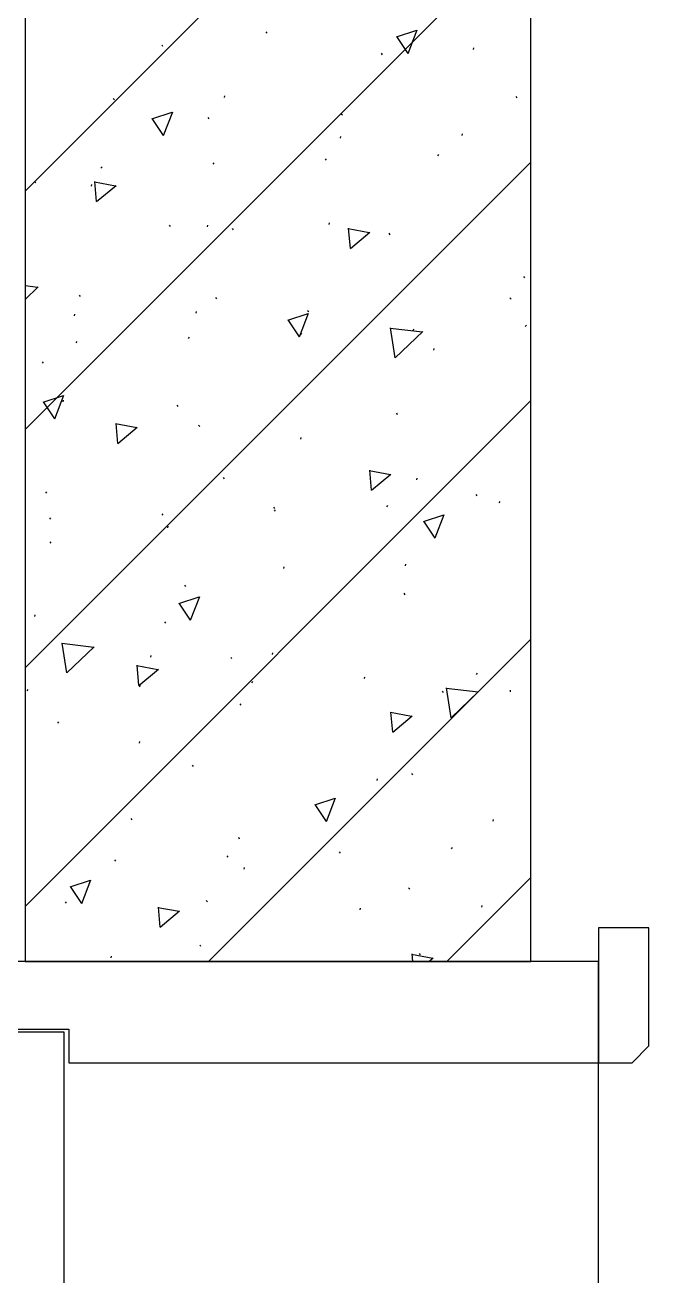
# Model space of a CAD drawing. Header units: millimetres. Extents: x -94739 to 67223, y -48947 to 34737.
# Drawn here: x 62011.3 to 62196.3, y -25015.1 to -24644.1 of the extents above; entities that cross this region are included whole.
import ezdxf

# ---------------------------------------------------------------- set-up
doc = ezdxf.new("R2010")
doc.units = ezdxf.units.MM
for name, color, linetype in [('BS-门套', 60, 'Continuous'), ('DT-常规填充', 250, 'Continuous'), ('DT-通用', 200, 'Continuous'), ('FF-门', 60, 'Continuous')]:
    doc.layers.add(name, color=color, linetype=linetype)

# ---------------------------------------------------------------- blocks, each defined once
blk = doc.blocks.new('*U120')
at = {"layer": 'DT-常规填充'}
h = blk.add_hatch(dxfattribs=at)
h.set_pattern_fill('钢筋混凝土', color=256, scale=10, style=0, pattern_type=2)
h.set_pattern_definition([(45, (-186509.607, 177946.64), (-35.355339, 35.355339), []), (50, (-186509.607, 177946.64), (71.726018, -6.275213), [7.5, -82.5]), (355, (-186509.61, 177946.64), (-13.875133, 75.219213), [6, -66]), (100.4514, (-186503.63, 177946.12), (57.850938, 68.943954), [6.37402, -70.114211]), (46.1842, (-186509.61, 177966.64), (106.724105, -16.5519), [11.25, -123.75]), (96.6356, (-186500.71, 177965.26), (93.46627, 97.411787), [9.56103, -105.1713]), (351.1842, (-186509.61, 177966.64), (93.466195, 97.41186), [9, -99]), (21, (-186499.607, 177961.64), (59.690705, -40.261889), [7.5, -82.5]), (326, (-186499.61, 177961.64), (24.331533, 72.515005), [6, -66]), (71.4514, (-186494.63, 177958.29), (84.022263, 32.25305), [6.37402, -70.114211]), (37.5, (-186509.607, 177946.642), (1.2159855, 33.2893854), [0.5, -65.2, 0.5, -67, 0.5, -66.25]), (7.5, (-186509.607, 177946.642), (26.3069537, 39.441171), [0.5, -38.2, 0.5, -63.7, 0.5, -25.25]), (327.5, (-186531.907, 177946.642), (53.3822436, -2.2554872), [0.5, -25, 0.5, -78, 0.5, -103.5]), (317.5, (-186541.907, 177946.64), (58.318617, 10.010498), [0.5, -32.5, 0.5, -51.8, 0.5, -73.5])])
h.paths.add_polyline_path([(-910, 150), (0, 150), (0, 0), (-910, 0)])
at = {"layer": 'DT-通用', "color": 200, "ltscale": 10}
blk.add_lwpolyline([(-910, 150), (0, 150), (0, 0), (-910, 0)], close=True, dxfattribs=at)
blk = doc.blocks.new('*U202')
at = {"layer": 'BS-门套', "color": 250}
blk.add_line((-200, -2193), (-200, -30), dxfattribs=at)
at = {"layer": 'BS-门套', "color": 30}
blk.add_lwpolyline([(-200, 10), (-200, -30), (-210, -30), (-215, -25), (-215, 10)], close=True, dxfattribs=at)
blk.add_lwpolyline([(-200, -20), (-200, 0), (0, 0), (0, -10.01), (0, -20), (-43, -20), (-43, -30), (-200, -30), (-200, -20), (-200, -20)], dxfattribs=at)
at = {"layer": 'FF-门', "color": 30}
blk.add_lwpolyline([(-41.5, -2186.96), (-41.5, -2190), (0, -2190), (0, -20.86), (-30, -20.86), (-30, -20.86), (-41.5, -20.86), (-41.5, -2186.96)], dxfattribs=at)

msp = doc.modelspace()

# ---------------------------------------------------------------- block references
at = {"xscale": -1, "rotation": 269.9999999999992}
msp.add_blockref('*U120', (62011.26, -24011.83), dxfattribs=at)
at = {"xscale": -1}
msp.add_blockref('*U202', (61981.26, -24921.83), dxfattribs=at)

doc.saveas('drawing.dxf')
